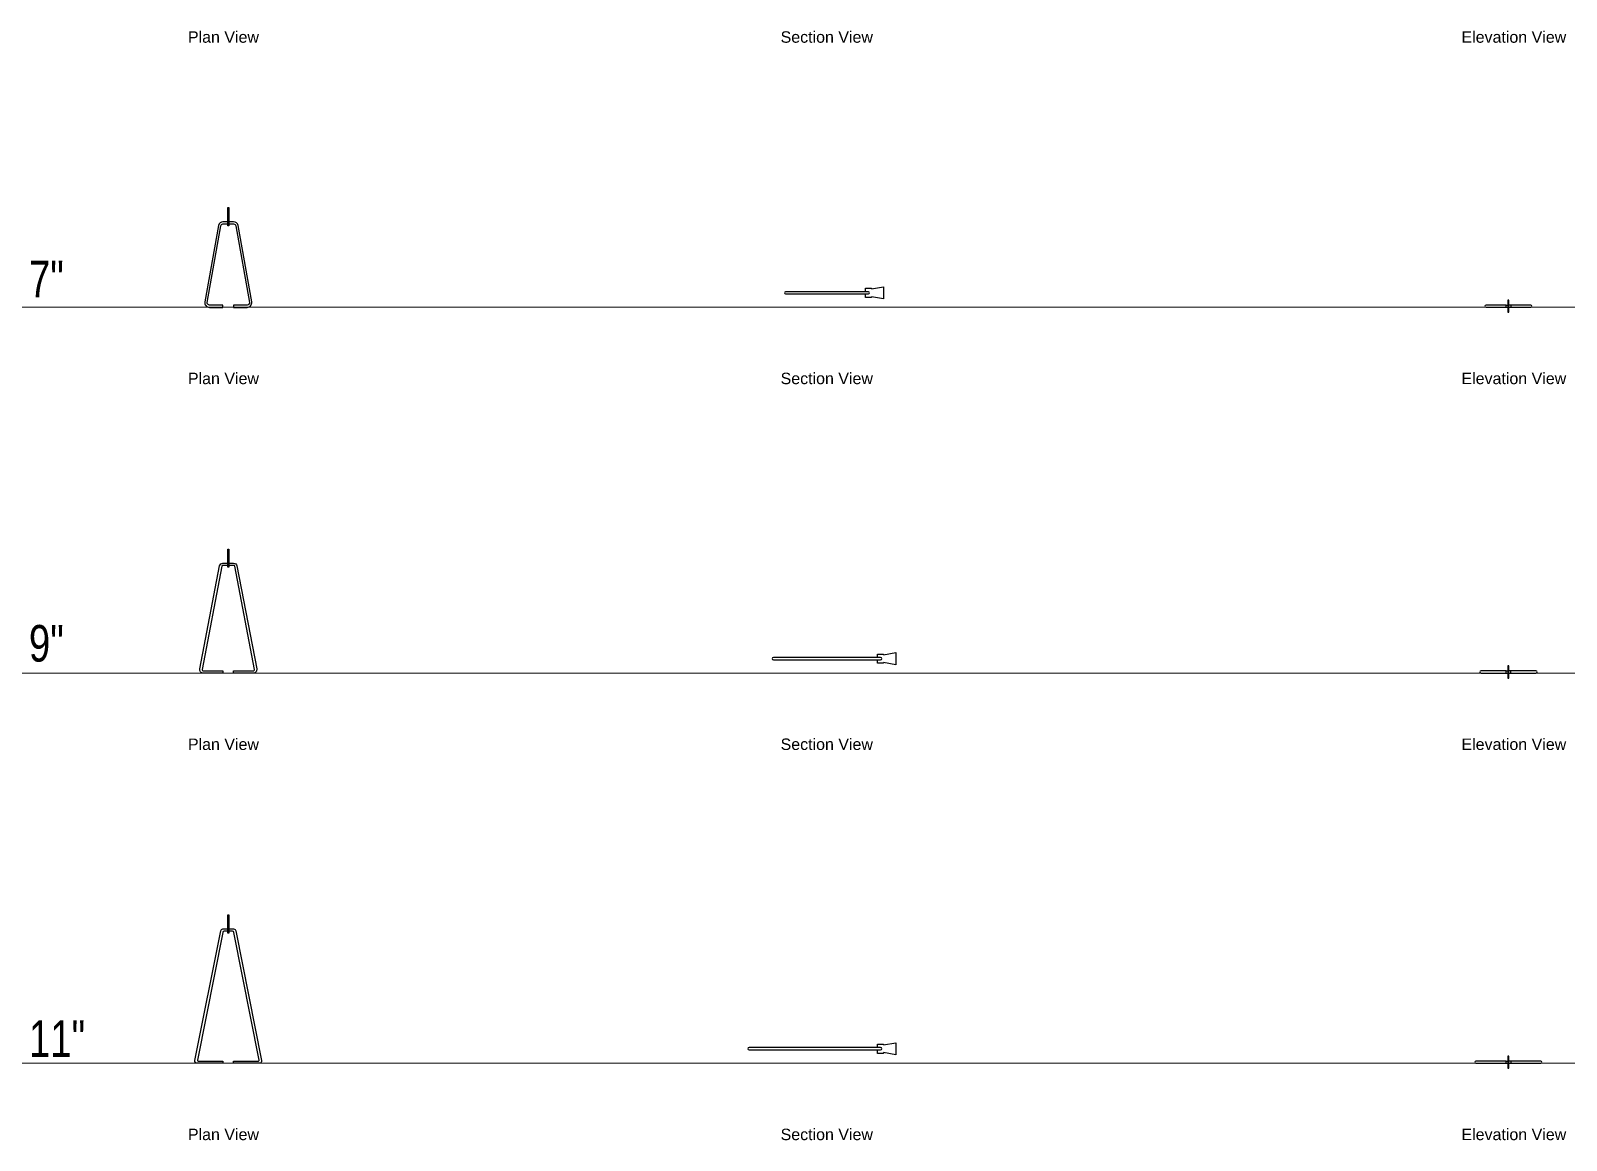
# Model space of a CAD drawing. Header units: inches. Extents: x -9 to 154, y -171 to 10.
# Drawn here: x -8.5 to 117.4, y -171.3 to -80.3 of the extents above; entities that cross this region are included whole.
import ezdxf
from ezdxf.enums import TextEntityAlignment as Align

# ---------------------------------------------------------------- set-up
doc = ezdxf.new("R2010")
doc.units = ezdxf.units.IN
doc.header["$LTSCALE"] = 48
doc.header["$MEASUREMENT"] = 0
doc.linetypes.add('PHANTOM2', pattern=[1.25, 0.625, -0.125, 0.125, -0.125, 0.125, -0.125])
doc.layers.add('A-Anno-Dims', color=211, linetype='Continuous', lineweight=25)
doc.layers.add('G-Anno-Ttlb', color=213, linetype='Continuous', lineweight=50)
doc.layers.add('G-Anno-Nplt', color=140, linetype='PHANTOM2', lineweight=18, plot=False)
doc.styles.add('Arch-Dim', font='arial.ttf', dxfattribs={"width": 0.75})
doc.styles.add('RomanS', font='romans.shx')

# ---------------------------------------------------------------- blocks, each defined once
blk = doc.blocks.new('Anno_Title_T2')
at = {"color": 0, "linetype": 'ByBlock', "lineweight": -2, "style": 'RomanS'}
blk.add_attdef('TITLE', (0, 0.5), '', height=1.25, dxfattribs=at)
blk.add_attdef('SCALE', text='', height=0.75, dxfattribs=at).set_placement((0, -0.5), align=Align.TOP_LEFT)
blk = doc.blocks.new('AecDtl_7HorizontalDovetailTrianglePlan')
at = {"color": 0, "linetype": 'ByBlock', "lineweight": -2, "ltscale": 0.0625}
blk.add_lwpolyline([(-0.05, 0), (-0.05, 1), (0.05, 1), (0.05, 0), (0.05, -0.5), (-0.05, -0.5)], close=True, dxfattribs=at)
blk.add_lwpolyline([(-0.05, 0), (0.05, 0)], dxfattribs=at)
for points in [[(-0.05, -0.16), (-0.44, -0.16, 0.359021), (-0.8, -0.46), (-1.92, -6.73, 0.471648), (-1.55, -7.18), (-0.44, -7.18), (-0.44, -6.99), (-1.55, -6.99, -0.473705), (-1.73, -6.77), (-0.62, -0.49, -0.357124), (-0.44, -0.34), (-0.05, -0.34)], [(0.05, -0.34), (0.44, -0.34, -0.357124), (0.62, -0.49), (1.73, -6.77, -0.473705), (1.55, -6.99), (0.44, -6.99), (0.44, -7.18), (1.55, -7.18, 0.471648), (1.92, -6.73), (0.8, -0.46, 0.359021), (0.44, -0.16), (0.05, -0.16)]]:
    blk.add_lwpolyline(points, format="xyb", dxfattribs=at)
blk = doc.blocks.new('AecDtl_7HorizontalDovetailTriangleSection')
at = {"color": 0, "linetype": 'ByBlock', "lineweight": -2, "ltscale": 0.0625}
blk.add_lwpolyline([(-0.25, 0.19), (-7.04, 0.19, 1), (-7.04, 0), (-0.25, 0, 1)], format="xyb", close=True, dxfattribs=at)
blk.add_lwpolyline([(-0.5, 0.19), (-0.5, 0.47), (0, 0.47), (0, 0.41), (1, 0.59), (1, -0.41), (0, -0.22), (0, -0.28), (-0.5, -0.28), (-0.5, 0)], dxfattribs=at)
blk = doc.blocks.new('AecDtl_7HorizontalDovetailTriangleElevation')
at = {"color": 0, "linetype": 'ByBlock', "lineweight": -2, "ltscale": 0.0625}
for points in [[(-0.19, 0.19), (-1.83, 0.19, 1), (-1.83, 0), (-0.19, 0)], [(0.19, 0), (1.83, 0, 1), (1.83, 0.19), (0.19, 0.19)]]:
    blk.add_lwpolyline(points, format="xyb", close=True, dxfattribs=at)
for points in [[(-0.19, 0.19), (-0.05, 0.19)], [(-0.19, 0), (-0.05, 0)], [(0.05, 0.47), (-0.05, 0.47)], [(0.19, 0.19), (0.05, 0.19)], [(0.05, 0), (0.19, 0)], [(-0.05, -0.28), (0.05, -0.28)]]:
    blk.add_lwpolyline(points, dxfattribs=at)
blk.add_lwpolyline([(0.05, 0.59), (-0.05, 0.59), (-0.05, -0.41), (0.05, -0.41)], close=True, dxfattribs=at)
blk = doc.blocks.new('AecDtl_9HorizontalDovetailTrianglePlan')
at = {"color": 0, "linetype": 'ByBlock', "lineweight": -2, "ltscale": 0.0625}
blk.add_lwpolyline([(-0.05, 0), (-0.05, 1), (0.05, 1), (0.05, 0), (0.05, -0.5), (-0.05, -0.5)], close=True, dxfattribs=at)
blk.add_lwpolyline([(-0.05, 0), (0.05, 0)], dxfattribs=at)
for points in [[(-0.05, -0.34), (-0.13, -0.34), (-0.44, -0.34, 0.357456), (-0.53, -0.42), (-2.14, -8.88, 0.473344), (-2.05, -8.99), (-0.44, -8.99), (-0.44, -9.18), (-2.05, -9.18, -0.473865), (-2.33, -8.84), (-0.71, -0.38, -0.356976), (-0.44, -0.16), (-0.13, -0.16), (-0.05, -0.16)], [(0.05, -0.16), (0.12, -0.16), (0.44, -0.16, -0.356976), (0.71, -0.38), (2.33, -8.84, -0.473865), (2.05, -9.18), (0.44, -9.18), (0.44, -8.99), (2.05, -8.99, 0.473344), (2.14, -8.88), (0.53, -0.42, 0.357456), (0.44, -0.34), (0.12, -0.34), (0.05, -0.34)]]:
    blk.add_lwpolyline(points, format="xyb", dxfattribs=at)
blk = doc.blocks.new('AecDtl_9HorizontalDovetailTriangleSection')
at = {"color": 0, "linetype": 'ByBlock', "lineweight": -2, "ltscale": 0.0625}
blk.add_lwpolyline([(-0.25, 0.19), (-9.04, 0.19, 1), (-9.04, 0), (-0.25, 0, 1)], format="xyb", close=True, dxfattribs=at)
blk.add_lwpolyline([(-0.5, 0.19), (-0.5, 0.47), (0, 0.47), (0, 0.41), (1, 0.59), (1, -0.41), (0, -0.22), (0, -0.28), (-0.5, -0.28), (-0.5, 0)], dxfattribs=at)
blk = doc.blocks.new('AecDtl_9HorizontalDovetailTriangleElevation')
at = {"color": 0, "linetype": 'ByBlock', "lineweight": -2, "ltscale": 0.0625}
for points in [[(112.45, -132.81), (110.39, -132.81, 1), (110.39, -133), (112.45, -133)], [(112.82, -133), (114.89, -133, 1), (114.89, -132.81), (112.82, -132.81)]]:
    blk.add_lwpolyline(points, format="xyb", close=True, dxfattribs=at)
for points in [[(112.45, -132.81), (112.59, -132.81)], [(112.45, -133), (112.59, -133)], [(112.68, -132.53), (112.59, -132.53)], [(112.59, -133.28), (112.68, -133.28)], [(112.82, -132.81), (112.68, -132.81)], [(112.68, -133), (112.82, -133)]]:
    blk.add_lwpolyline(points, dxfattribs=at)
blk.add_lwpolyline([(112.68, -132.41), (112.59, -132.41), (112.59, -133.41), (112.68, -133.41)], close=True, dxfattribs=at)
blk = doc.blocks.new('AecDtl_11HorizontalDovetailTrianglePlan')
at = {"color": 0, "linetype": 'ByBlock', "lineweight": -2, "ltscale": 0.0625}
blk.add_lwpolyline([(-0.05, 0), (-0.05, 1), (0.05, 1), (0.05, 0), (0.05, -0.5), (-0.05, -0.5)], close=True, dxfattribs=at)
blk.add_lwpolyline([(-0.05, 0), (0.05, 0)], dxfattribs=at)
for points in [[(-0.05, -0.34), (-0.13, -0.34), (-0.34, -0.34, 0.353835), (-0.46, -0.44), (-2.53, -10.92, 0.477285), (-2.47, -10.99), (-0.44, -10.99), (-0.44, -11.18), (-2.55, -11.18, -0.474497), (-2.73, -10.95), (-0.62, -0.31, -0.356395), (-0.44, -0.16), (-0.13, -0.16), (-0.05, -0.16)], [(0.05, -0.16), (0.12, -0.16), (0.44, -0.16, -0.356395), (0.62, -0.31), (2.73, -10.95, -0.474497), (2.55, -11.18), (0.44, -11.18), (0.44, -10.99), (2.47, -10.99, 0.477285), (2.53, -10.92), (0.46, -0.44, 0.353835), (0.34, -0.34), (0.12, -0.34), (0.05, -0.34)]]:
    blk.add_lwpolyline(points, format="xyb", dxfattribs=at)
blk = doc.blocks.new('AecDtl_11HorizontalDovetailTriangleSection')
at = {"color": 0, "linetype": 'ByBlock', "lineweight": -2, "ltscale": 0.0625}
blk.add_lwpolyline([(-0.25, 0.19), (-11.04, 0.19, 1), (-11.04, 0), (-0.25, 0, 1)], format="xyb", close=True, dxfattribs=at)
blk.add_lwpolyline([(-0.5, 0.19), (-0.5, 0.47), (0, 0.47), (0, 0.41), (1, 0.59), (1, -0.41), (0, -0.22), (0, -0.28), (-0.5, -0.28), (-0.5, 0)], dxfattribs=at)
blk = doc.blocks.new('AecDtl_11HorizontalDovetailTriangleElevation')
at = {"color": 0, "linetype": 'ByBlock', "lineweight": -2, "ltscale": 0.0625}
for points in [[(-0.1875, 0.1875), (-2.65625, 0.1875, 1), (-2.65625, 0), (-0.1875, 0)], [(0.1875, 0), (2.65625, 0, 1), (2.65625, 0.1875), (0.1875, 0.1875)]]:
    blk.add_lwpolyline(points, format="xyb", close=True, dxfattribs=at)
for points in [[(-0.1875, 0.1875), (-0.046875, 0.1875)], [(-0.1875, 0), (-0.046875, 0)], [(0.046875, 0.46875), (-0.046875, 0.46875)], [(0.1875, 0.1875), (0.046875, 0.1875)], [(0.046875, 0), (0.1875, 0)], [(-0.046875, -0.28125), (0.046875, -0.28125)]]:
    blk.add_lwpolyline(points, dxfattribs=at)
blk.add_lwpolyline([(0.046875, 0.59375), (-0.046875, 0.59375), (-0.046875, -0.40625), (0.046875, -0.40625)], close=True, dxfattribs=at)

msp = doc.modelspace()

# ---------------------------------------------------------------- linework, layer by layer
at = {"layer": 'G-Anno-Nplt', "linetype": 'Continuous'}
for p in [(0, -103), (0, -133), (0, -165)]:
    msp.add_xline(p, (1, 0), dxfattribs=at)

# ---------------------------------------------------------------- block references
for name, p in [('AecDtl_7HorizontalDovetailTrianglePlan', (7.68086, -95.82031)), ('AecDtl_7HorizontalDovetailTriangleSection', (60.41466, -101.90625)), ('AecDtl_7HorizontalDovetailTriangleElevation', (112.63535, -103)), ('AecDtl_9HorizontalDovetailTrianglePlan', (7.68086, -123.82031)), ('AecDtl_9HorizontalDovetailTriangleSection', (61.41466, -131.90625)), ('AecDtl_9HorizontalDovetailTriangleElevation', (0, 0)), ('AecDtl_11HorizontalDovetailTrianglePlan', (7.68086, -153.82031)), ('AecDtl_11HorizontalDovetailTriangleSection', (61.41466, -163.90625)), ('AecDtl_11HorizontalDovetailTriangleElevation', (112.63535, -165))]:
    msp.add_blockref(name, p)
at = {"layer": 'G-Anno-Ttlb'}
ref = msp.add_blockref('Anno_Title_T2', (4.37366, -81.67535), dxfattribs=dict(at, xscale=0.75, yscale=0.75, zscale=0.75))
ref.add_attrib('TITLE', 'Plan View', (4.37366, -81.30035), dxfattribs={"layer": '0', "color": 0, "linetype": 'ByBlock', "lineweight": -2, "height": 0.9375, "style": 'Arch-Dim'})
ref = msp.add_blockref('Anno_Title_T2', (52.96585, -81.67535), dxfattribs=dict(at, xscale=0.75, yscale=0.75, zscale=0.75))
ref.add_attrib('TITLE', 'Section View', (52.96585, -81.30035), dxfattribs={"layer": '0', "color": 0, "linetype": 'ByBlock', "lineweight": -2, "height": 0.9375, "style": 'Arch-Dim'})
ref = msp.add_blockref('Anno_Title_T2', (108.78993, -81.67535), dxfattribs=dict(at, xscale=0.75, yscale=0.75, zscale=0.75))
ref.add_attrib('TITLE', 'Elevation View', (108.78993, -81.30035), dxfattribs={"layer": '0', "color": 0, "linetype": 'ByBlock', "lineweight": -2, "height": 0.9375, "style": 'Arch-Dim'})
ref = msp.add_blockref('Anno_Title_T2', (4.37366, -109.67535), dxfattribs=dict(at, xscale=0.75, yscale=0.75, zscale=0.75))
ref.add_attrib('TITLE', 'Plan View', (4.37366, -109.30035), dxfattribs={"layer": '0', "color": 0, "linetype": 'ByBlock', "lineweight": -2, "height": 0.9375, "style": 'Arch-Dim'})
ref = msp.add_blockref('Anno_Title_T2', (52.96585, -109.67535), dxfattribs=dict(at, xscale=0.75, yscale=0.75, zscale=0.75))
ref.add_attrib('TITLE', 'Section View', (52.96585, -109.30035), dxfattribs={"layer": '0', "color": 0, "linetype": 'ByBlock', "lineweight": -2, "height": 0.9375, "style": 'Arch-Dim'})
ref = msp.add_blockref('Anno_Title_T2', (108.78993, -109.67535), dxfattribs=dict(at, xscale=0.75, yscale=0.75, zscale=0.75))
ref.add_attrib('TITLE', 'Elevation View', (108.78993, -109.30035), dxfattribs={"layer": '0', "color": 0, "linetype": 'ByBlock', "lineweight": -2, "height": 0.9375, "style": 'Arch-Dim'})
ref = msp.add_blockref('Anno_Title_T2', (4.37366, -139.67535), dxfattribs=dict(at, xscale=0.75, yscale=0.75, zscale=0.75))
ref.add_attrib('TITLE', 'Plan View', (4.37366, -139.30035), dxfattribs={"layer": '0', "color": 0, "linetype": 'ByBlock', "lineweight": -2, "height": 0.9375, "style": 'Arch-Dim'})
ref = msp.add_blockref('Anno_Title_T2', (52.96585, -139.67535), dxfattribs=dict(at, xscale=0.75, yscale=0.75, zscale=0.75))
ref.add_attrib('TITLE', 'Section View', (52.96585, -139.30035), dxfattribs={"layer": '0', "color": 0, "linetype": 'ByBlock', "lineweight": -2, "height": 0.9375, "style": 'Arch-Dim'})
ref = msp.add_blockref('Anno_Title_T2', (108.78993, -139.67535), dxfattribs=dict(at, xscale=0.75, yscale=0.75, zscale=0.75))
ref.add_attrib('TITLE', 'Elevation View', (108.78993, -139.30035), dxfattribs={"layer": '0', "color": 0, "linetype": 'ByBlock', "lineweight": -2, "height": 0.9375, "style": 'Arch-Dim'})
ref = msp.add_blockref('Anno_Title_T2', (4.37366, -171.67535), dxfattribs=dict(at, xscale=0.75, yscale=0.75, zscale=0.75))
ref.add_attrib('TITLE', 'Plan View', (4.37366, -171.30035), dxfattribs={"layer": '0', "color": 0, "linetype": 'ByBlock', "lineweight": -2, "height": 0.9375, "style": 'Arch-Dim'})
ref = msp.add_blockref('Anno_Title_T2', (52.96585, -171.67535), dxfattribs=dict(at, xscale=0.75, yscale=0.75, zscale=0.75))
ref.add_attrib('TITLE', 'Section View', (52.96585, -171.30035), dxfattribs={"layer": '0', "color": 0, "linetype": 'ByBlock', "lineweight": -2, "height": 0.9375, "style": 'Arch-Dim'})
ref = msp.add_blockref('Anno_Title_T2', (108.78993, -171.67535), dxfattribs=dict(at, xscale=0.75, yscale=0.75, zscale=0.75))
ref.add_attrib('TITLE', 'Elevation View', (108.78993, -171.30035), dxfattribs={"layer": '0', "color": 0, "linetype": 'ByBlock', "lineweight": -2, "height": 0.9375, "style": 'Arch-Dim'})

# ---------------------------------------------------------------- texts
at = {"layer": 'A-Anno-Dims', "style": 'Arch-Dim', "width": 0.75}
for s, p in [('7"', (-8.66536, -102.18146)), ('9"', (-8.66536, -132.05291)), ('11"', (-8.66536, -164.48579))]:
    msp.add_text(s, height=3, dxfattribs=at).set_placement(p)

doc.saveas('drawing.dxf')
